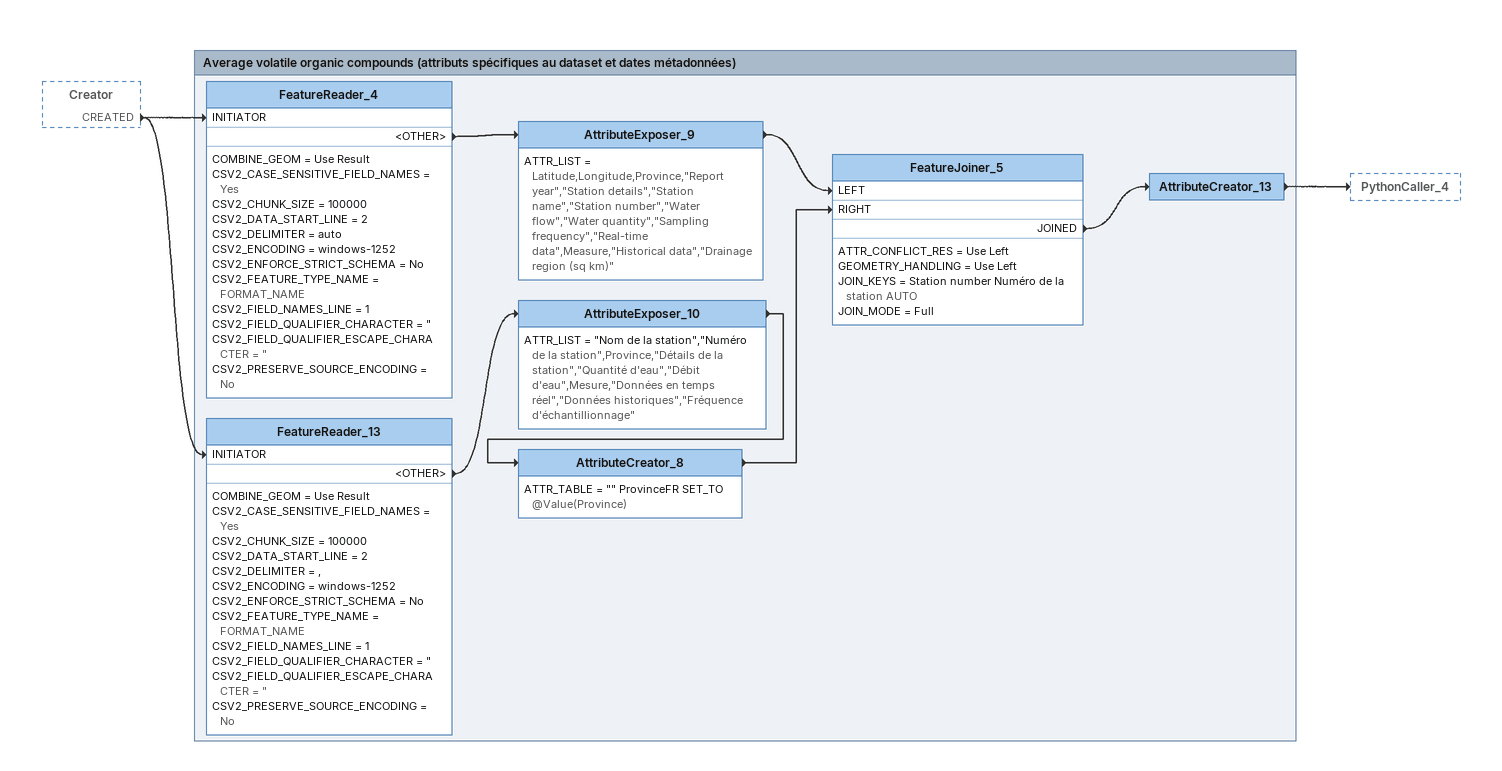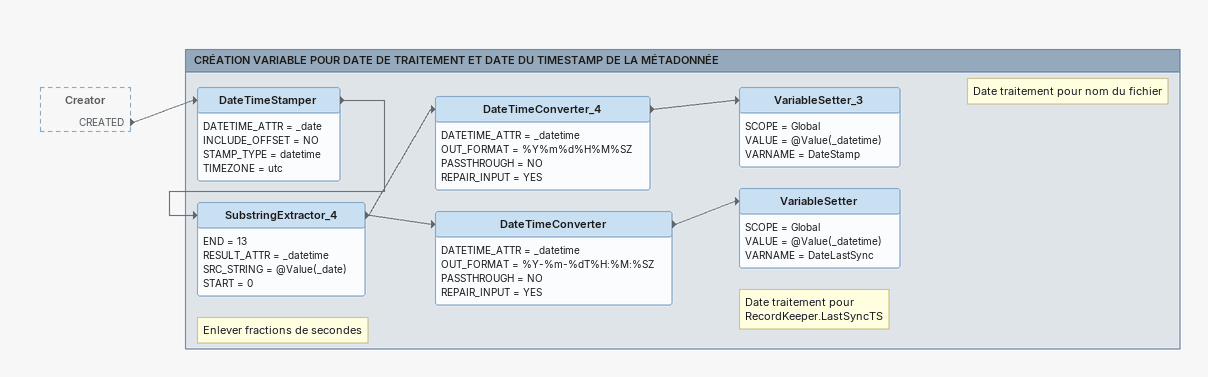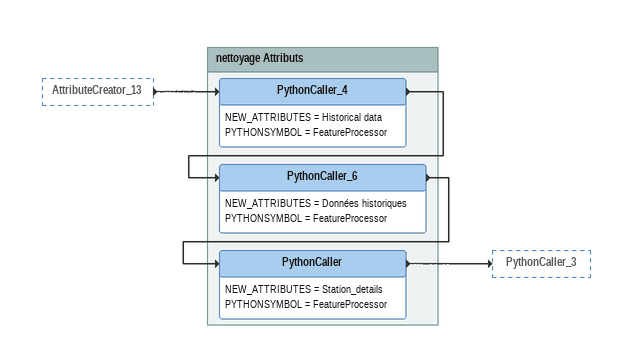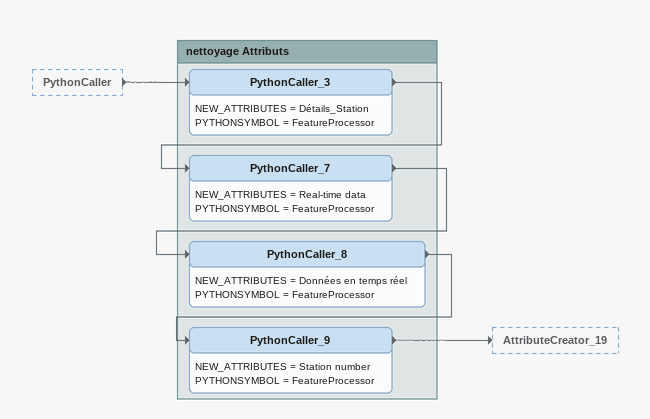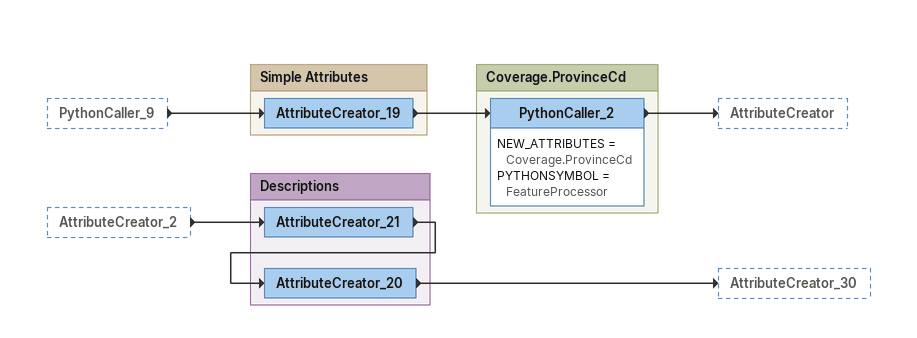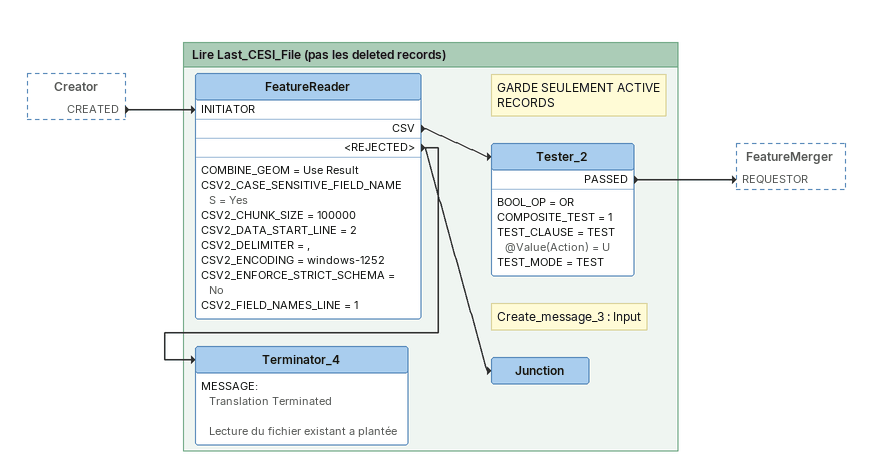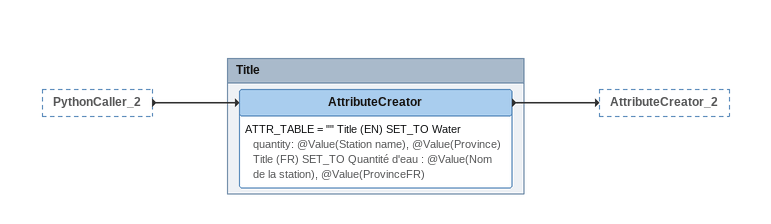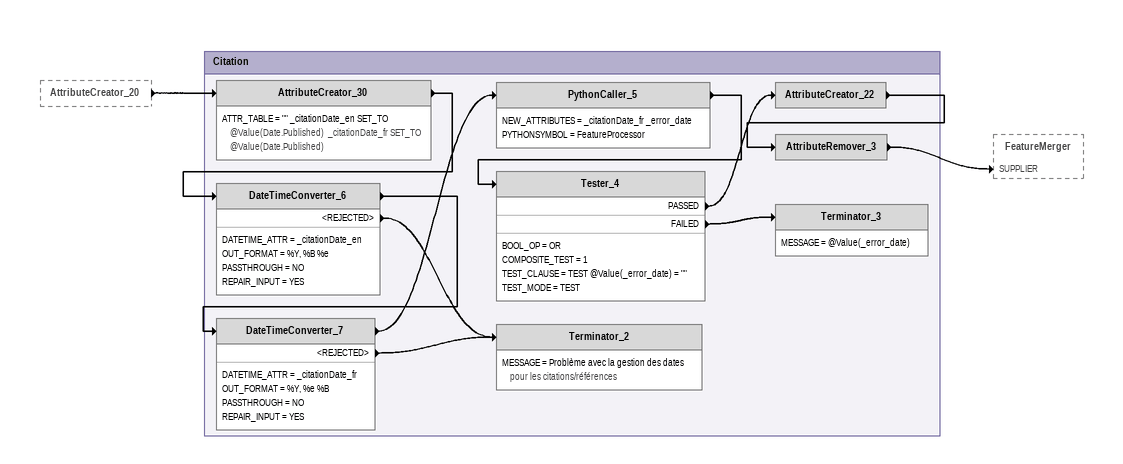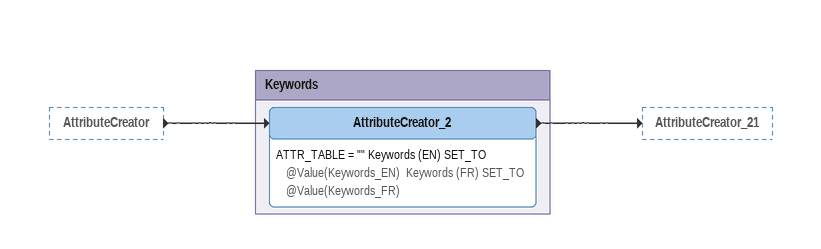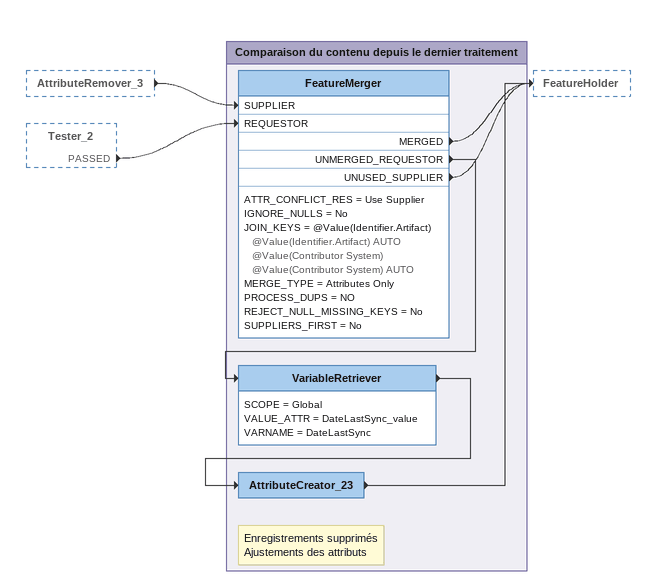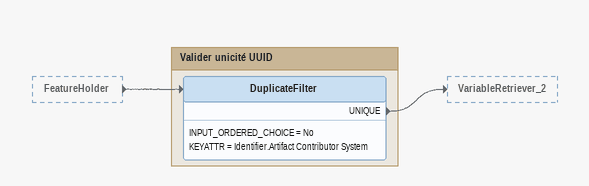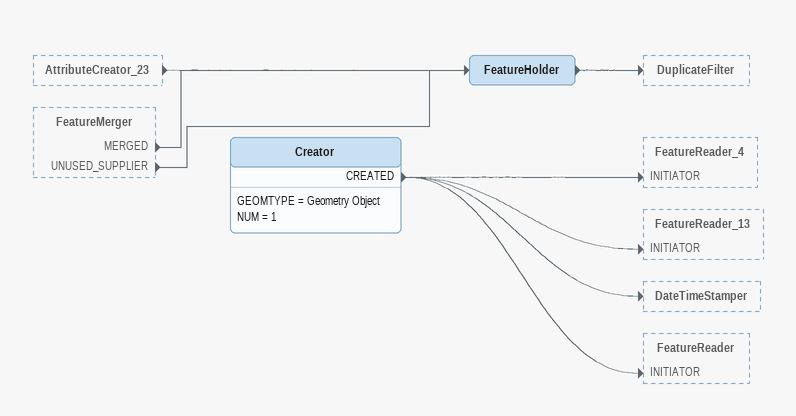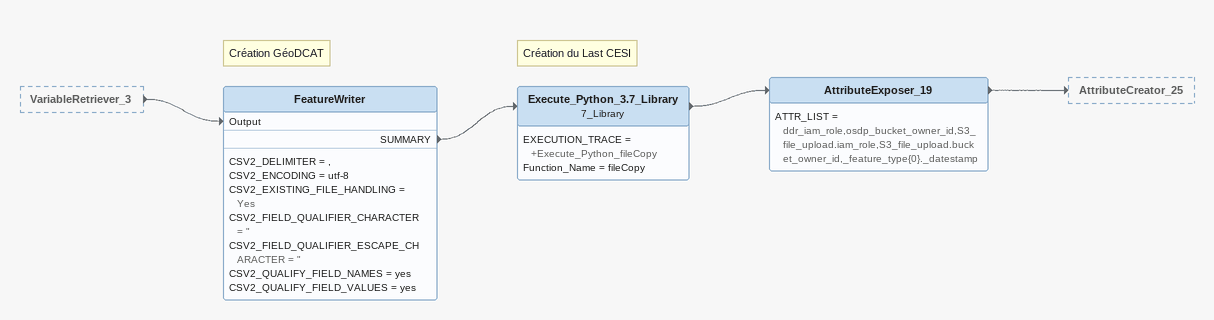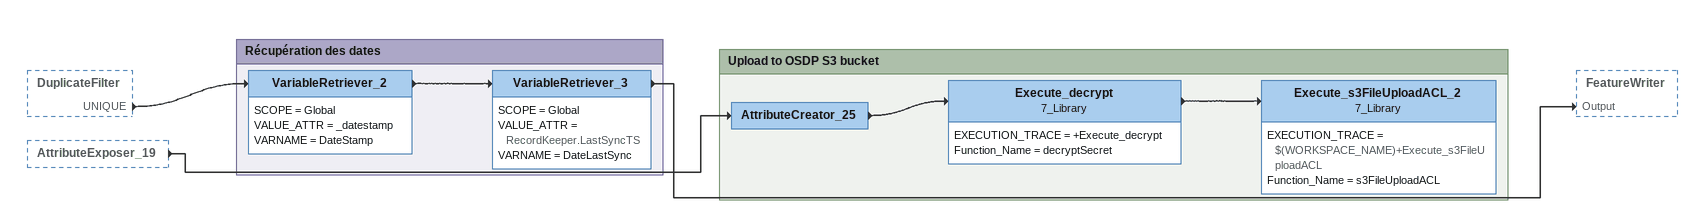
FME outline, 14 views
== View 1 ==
Creator [outside]
    CREATED -> FeatureReader_4 [INITIATOR]
    CREATED -> FeatureReader_13 [INITIATOR]

Bookmark: Average volatile organic compounds (attributs spécifiques au dataset et dates métadonnées)
FeatureReader_4
    COMBINE_GEOM = Use Result
    CSV2_CASE_SENSITIVE_FIELD_NAMES = Yes
    CSV2_CHUNK_SIZE = 100000
    CSV2_DATA_START_LINE = 2
    CSV2_DELIMITER = auto
    CSV2_ENCODING = windows-1252
    CSV2_ENFORCE_STRICT_SCHEMA = No
    CSV2_FEATURE_TYPE_NAME = FORMAT_NAME
    CSV2_FIELD_NAMES_LINE = 1
    CSV2_FIELD_QUALIFIER_CHARACTER = "
    CSV2_FIELD_QUALIFIER_ESCAPE_CHARACTER = "
    CSV2_PRESERVE_SOURCE_ENCODING = No
    <OTHER> -> AttributeExposer_9
AttributeExposer_9
    ATTR_LIST = Latitude,Longitude,Province,"Report year","Station details","Station name","Station number","Water flow","Water quantity","Sampling frequency","Real-time data",Measure,"Historical data","Drainage region (sq km)"
    -> FeatureJoiner_5 [LEFT]
FeatureReader_13
    COMBINE_GEOM = Use Result
    CSV2_CASE_SENSITIVE_FIELD_NAMES = Yes
    CSV2_CHUNK_SIZE = 100000
    CSV2_DATA_START_LINE = 2
    CSV2_DELIMITER = ,
    CSV2_ENCODING = windows-1252
    CSV2_ENFORCE_STRICT_SCHEMA = No
    CSV2_FEATURE_TYPE_NAME = FORMAT_NAME
    CSV2_FIELD_NAMES_LINE = 1
    CSV2_FIELD_QUALIFIER_CHARACTER = "
    CSV2_FIELD_QUALIFIER_ESCAPE_CHARACTER = "
    CSV2_PRESERVE_SOURCE_ENCODING = No
    <OTHER> -> AttributeExposer_10
AttributeExposer_10
    ATTR_LIST = "Nom de la station","Numéro de la station",Province,"Détails de la station","Quantité d'eau","Débit d'eau",Mesure,"Données en temps réel","Données historiques","Fréquence d'échantillionnage"
    -> AttributeCreator_8
AttributeCreator_8
    ATTR_TABLE = "" ProvinceFR SET_TO @Value(Province)
    -> FeatureJoiner_5 [RIGHT]
FeatureJoiner_5
    ATTR_CONFLICT_RES = Use Left
    GEOMETRY_HANDLING = Use Left
    JOIN_KEYS = Station number Numéro de la station AUTO
    JOIN_MODE = Full
    JOINED -> AttributeCreator_13
AttributeCreator_13
    -> PythonCaller_4

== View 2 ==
Creator [outside]
    CREATED -> DateTimeStamper

Bookmark: CRÉATION VARIABLE POUR DATE DE TRAITEMENT ET DATE DU TIMESTAMP DE LA MÉTADONNÉE
DateTimeStamper
    DATETIME_ATTR = _date
    INCLUDE_OFFSET = NO
    STAMP_TYPE = datetime
    TIMEZONE = utc
    -> SubstringExtractor_4
Note: Enlever fractions de secondes
SubstringExtractor_4
    END = 13
    RESULT_ATTR = _datetime
    SRC_STRING = @Value(_date)
    START = 0
    -> DateTimeConverter
    -> DateTimeConverter_4
DateTimeConverter_4
    DATETIME_ATTR = _datetime
    OUT_FORMAT = %Y%m%d%H%M%SZ
    PASSTHROUGH = NO
    REPAIR_INPUT = YES
    -> VariableSetter_3
Note: Date traitement pour nom du fichier
VariableSetter_3
    SCOPE = Global
    VALUE = @Value(_datetime)
    VARNAME = DateStamp
DateTimeConverter
    DATETIME_ATTR = _datetime
    OUT_FORMAT = %Y-%m-%dT%H:%M:%SZ
    PASSTHROUGH = NO
    REPAIR_INPUT = YES
    -> VariableSetter
Note: Date traitement pour / RecordKeeper.LastSyncTS
VariableSetter
    SCOPE = Global
    VALUE = @Value(_datetime)
    VARNAME = DateLastSync

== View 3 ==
AttributeCreator_13 [outside]
    -> PythonCaller_4

Bookmark: nettoyage Attributs
PythonCaller_4
    NEW_ATTRIBUTES = Historical data
    PYTHONSYMBOL = FeatureProcessor
    -> PythonCaller_6
PythonCaller_6
    NEW_ATTRIBUTES = Données historiques
    PYTHONSYMBOL = FeatureProcessor
    -> PythonCaller
PythonCaller
    NEW_ATTRIBUTES = Station_details
    PYTHONSYMBOL = FeatureProcessor
    -> PythonCaller_3

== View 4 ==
PythonCaller [outside]
    -> PythonCaller_3

Bookmark: nettoyage Attributs
PythonCaller_3
    NEW_ATTRIBUTES = Détails_Station
    PYTHONSYMBOL = FeatureProcessor
    -> PythonCaller_7
PythonCaller_7
    NEW_ATTRIBUTES = Real-time data
    PYTHONSYMBOL = FeatureProcessor
    -> PythonCaller_8
PythonCaller_8
    NEW_ATTRIBUTES = Données en temps réel
    PYTHONSYMBOL = FeatureProcessor
    -> PythonCaller_9
PythonCaller_9
    NEW_ATTRIBUTES = Station number
    PYTHONSYMBOL = FeatureProcessor
    -> AttributeCreator_19

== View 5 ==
PythonCaller_9 [outside]
    -> AttributeCreator_19
AttributeCreator_2 [outside]
    -> AttributeCreator_21

Bookmark: Simple Attributes
AttributeCreator_19
    -> PythonCaller_2

Bookmark: Coverage.ProvinceCd
PythonCaller_2
    NEW_ATTRIBUTES = Coverage.ProvinceCd
    PYTHONSYMBOL = FeatureProcessor
    -> AttributeCreator

Bookmark: Descriptions
AttributeCreator_21
    -> AttributeCreator_20
AttributeCreator_20
    -> AttributeCreator_30

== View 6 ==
Creator [outside]
    CREATED -> FeatureReader [INITIATOR]

Bookmark: Lire Last_CESI_File (pas les deleted records)
FeatureReader
    COMBINE_GEOM = Use Result
    CSV2_CASE_SENSITIVE_FIELD_NAMES = Yes
    CSV2_CHUNK_SIZE = 100000
    CSV2_DATA_START_LINE = 2
    CSV2_DELIMITER = ,
    CSV2_ENCODING = windows-1252
    CSV2_ENFORCE_STRICT_SCHEMA = No
    CSV2_FIELD_NAMES_LINE = 1
    CSV -> Tester_2
    <REJECTED> -> Terminator_4
    <REJECTED> -> Junction
Note: GARDE SEULEMENT ACTIVE RECORDS
Tester_2
    BOOL_OP = OR
    COMPOSITE_TEST = 1
    TEST_CLAUSE = TEST @Value(Action) = U
    TEST_MODE = TEST
    PASSED -> FeatureMerger [REQUESTOR]
Terminator_4
    MESSAGE:
      Translation Terminated

      Lecture du fichier existant a plantée
Note: Create_message_3 : Input
Junction

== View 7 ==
PythonCaller_2 [outside]
    -> AttributeCreator

Bookmark: Title
AttributeCreator
    ATTR_TABLE = "" Title (EN) SET_TO Water quantity: @Value(Station name), @Value(Province)  Title (FR) SET_TO Quantité d'eau : @Value(Nom de la station), @Value(ProvinceFR)
    -> AttributeCreator_2

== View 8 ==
AttributeCreator_20 [outside]
    -> AttributeCreator_30

Bookmark: Citation
AttributeCreator_30
    ATTR_TABLE = "" _citationDate_en SET_TO @Value(Date.Published)  _citationDate_fr SET_TO @Value(Date.Published)
    -> DateTimeConverter_6
DateTimeConverter_6
    DATETIME_ATTR = _citationDate_en
    OUT_FORMAT = %Y, %B %e
    PASSTHROUGH = NO
    REPAIR_INPUT = YES
    -> DateTimeConverter_7
    <REJECTED> -> Terminator_2
DateTimeConverter_7
    DATETIME_ATTR = _citationDate_fr
    OUT_FORMAT = %Y, %e %B
    PASSTHROUGH = NO
    REPAIR_INPUT = YES
    -> PythonCaller_5
    <REJECTED> -> Terminator_2
PythonCaller_5
    NEW_ATTRIBUTES = _citationDate_fr _error_date
    PYTHONSYMBOL = FeatureProcessor
    -> Tester_4
Tester_4
    BOOL_OP = OR
    COMPOSITE_TEST = 1
    TEST_CLAUSE = TEST @Value(_error_date) = ""
    TEST_MODE = TEST
    PASSED -> AttributeCreator_22
    FAILED -> Terminator_3
AttributeCreator_22
    -> AttributeRemover_3
AttributeRemover_3
    -> FeatureMerger [SUPPLIER]
Terminator_3
    MESSAGE = @Value(_error_date)
Terminator_2
    MESSAGE = Problème avec la gestion des dates pour les citations/références

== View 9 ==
AttributeCreator [outside]
    -> AttributeCreator_2

Bookmark: Keywords
AttributeCreator_2
    ATTR_TABLE = "" Keywords (EN) SET_TO @Value(Keywords_EN)  Keywords (FR) SET_TO @Value(Keywords_FR)
    -> AttributeCreator_21

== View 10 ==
AttributeRemover_3 [outside]
    -> FeatureMerger [SUPPLIER]
Tester_2 [outside]
    PASSED -> FeatureMerger [REQUESTOR]

Bookmark: Comparaison du contenu depuis le dernier traitement
FeatureMerger
    ATTR_CONFLICT_RES = Use Supplier
    IGNORE_NULLS = No
    JOIN_KEYS = @Value(Identifier.Artifact) @Value(Identifier.Artifact) AUTO @Value(Contributor System) @Value(Contributor System) AUTO
    MERGE_TYPE = Attributes Only
    PROCESS_DUPS = NO
    REJECT_NULL_MISSING_KEYS = No
    SUPPLIERS_FIRST = No
    MERGED -> FeatureHolder
    UNMERGED_REQUESTOR -> VariableRetriever
    UNUSED_SUPPLIER -> FeatureHolder
VariableRetriever
    SCOPE = Global
    VALUE_ATTR = DateLastSync_value
    VARNAME = DateLastSync
    -> AttributeCreator_23
Note: Enregistrements supprimés / Ajustements des attributs
AttributeCreator_23
    -> FeatureHolder

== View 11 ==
FeatureHolder [outside]
    -> DuplicateFilter

Bookmark: Valider unicité UUID
DuplicateFilter
    INPUT_ORDERED_CHOICE = No
    KEYATTR = Identifier.Artifact Contributor System
    UNIQUE -> VariableRetriever_2

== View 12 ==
AttributeCreator_23 [outside]
    -> FeatureHolder
FeatureMerger [outside]
    MERGED -> FeatureHolder
    UNUSED_SUPPLIER -> FeatureHolder
Creator
    GEOMTYPE = Geometry Object
    NUM = 1
    CREATED -> FeatureReader_4 [INITIATOR]
    CREATED -> FeatureReader_13 [INITIATOR]
    CREATED -> DateTimeStamper
    CREATED -> FeatureReader [INITIATOR]
FeatureHolder
    -> DuplicateFilter

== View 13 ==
VariableRetriever_3 [outside]
    -> FeatureWriter [Output]
Note: Création GéoDCAT
FeatureWriter
    CSV2_DELIMITER = ,
    CSV2_ENCODING = utf-8
    CSV2_EXISTING_FILE_HANDLING = Yes
    CSV2_FIELD_QUALIFIER_CHARACTER = "
    CSV2_FIELD_QUALIFIER_ESCAPE_CHARACTER = "
    CSV2_QUALIFY_FIELD_NAMES = yes
    CSV2_QUALIFY_FIELD_VALUES = yes
    SUMMARY -> Execute_Python_3.7_Library
Note: Création du Last CESI
Execute_Python_3.7_Library: 7_Library
    EXECUTION_TRACE = +Execute_Python_fileCopy
    Function_Name = fileCopy
    -> AttributeExposer_19
AttributeExposer_19
    ATTR_LIST = ddr_iam_role,osdp_bucket_owner_id,S3_file_upload.iam_role,S3_file_upload.bucket_owner_id,_feature_type{0}._datestamp
    -> AttributeCreator_25

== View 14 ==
DuplicateFilter [outside]
    UNIQUE -> VariableRetriever_2
AttributeExposer_19 [outside]
    -> AttributeCreator_25

Bookmark: Récupération des dates
VariableRetriever_2
    SCOPE = Global
    VALUE_ATTR = _datestamp
    VARNAME = DateStamp
    -> VariableRetriever_3
VariableRetriever_3
    SCOPE = Global
    VALUE_ATTR = RecordKeeper.LastSyncTS
    VARNAME = DateLastSync
    -> FeatureWriter [Output]

Bookmark: Upload to OSDP S3 bucket
AttributeCreator_25
    -> Execute_decrypt
Execute_decrypt: 7_Library
    EXECUTION_TRACE = +Execute_decrypt
    Function_Name = decryptSecret
    -> Execute_s3FileUploadACL_2
Execute_s3FileUploadACL_2: 7_Library
    EXECUTION_TRACE = $(WORKSPACE_NAME)+Execute_s3FileUploadACL
    Function_Name = s3FileUploadACL
